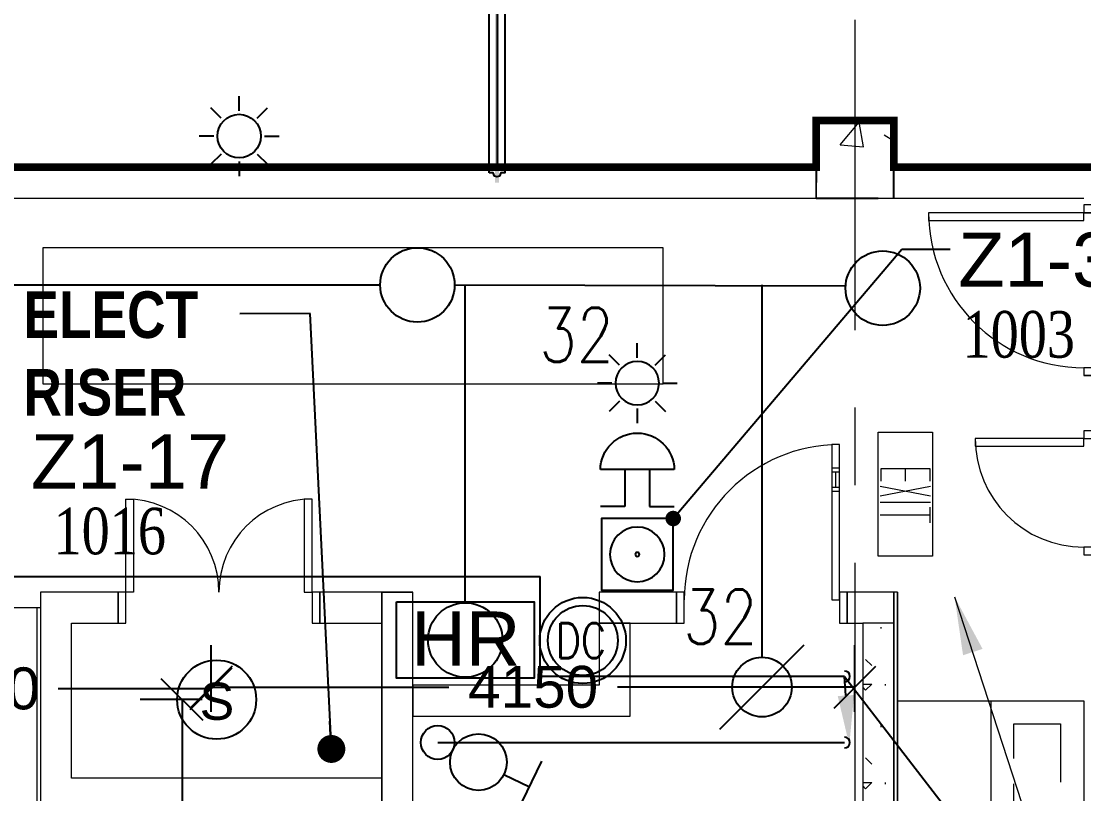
# Model space of a CAD drawing. Header units: millimetres. Extents: x -282761 to 137668, y -273845 to 94451.
# Drawn here: x 8646 to 15496, y -50515 to -45534 of the extents above; entities that cross this region are included whole.
import ezdxf
from ezdxf import colors
from ezdxf.entities.mleader import LeaderData, LeaderLine
from ezdxf.math import Vec2, Vec3

# ---------------------------------------------------------------- set-up
doc = ezdxf.new("R2010")
doc.units = ezdxf.units.MM
doc.linetypes.add('BLK_2 - 1ST__2ND_STOREY_PLAN-archi clean_11 SEPT 2024$0$IDA - Grid Line', pattern=[3500, 2000, -500, 500, -500])
doc.linetypes.add('BLK_2 - 1ST__2ND_STOREY_PLAN-archi clean_11 SEPT 2024$0$IDA - Hidden 065', pattern=[537.5, 375, -162.5])
doc.layers.get('Defpoints').update_dxf_attribs({"color": 8})
for name, color, linetype in [('ADRESS', 42, 'Continuous'), ('ANNOTATION', 7, 'Continuous'), ('BLK_2 - 1ST__2ND_STOREY_PLAN-archi clean_11 SEPT 2024$0$PDF2_Geometry', 8, 'Continuous'), ('BLK_2 - 1ST__2ND_STOREY_PLAN-archi clean_11 SEPT 2024$0$PDF2_Solid Fills', 8, 'Continuous'), ('M-_DRYRISER_E-', 6, 'Continuous'), ('M-_FIRESMOKE_E-', 1, 'Continuous'), ('M-_FIRESPRK_T-', 7, 'Continuous'), ('M-_SPRK-EXP_E-N', 1, 'Continuous'), ('M-_SPRKPIEX_E-', 1, 'Continuous'), ('M-FIRE----_E-', 12, 'Continuous'), ('M-FIRE----_E- @ 1', 12, 'Continuous'), ('M-HOSEREEL_E-', 1, 'Continuous'), ('M_HR PIPE', 3, 'Continuous'), ('ROOMNAME', 7, 'Continuous'), ('SITE DIM', 5, 'Continuous'), ('ZONENAME', 152, 'Continuous')]:
    doc.layers.add(name, color=color, linetype=linetype)
for name, color, linetype, lineweight in [('BLK_2 - 1ST__2ND_STOREY_PLAN-archi clean_11 SEPT 2024$0$0-1', 8, 'Continuous', 5), ('BLK_2 - 1ST__2ND_STOREY_PLAN-archi clean_11 SEPT 2024$0$1599_DB_A_BLK2_HQ_R21- LINKVIEW_BLK2_1ST STOREY Toilet JOH$0$A-_DOOR----_E-1', 8, 'Continuous', 9), ('BLK_2 - 1ST__2ND_STOREY_PLAN-archi clean_11 SEPT 2024$0$1599_DB_A_BLK2_HQ_R21- LINKVIEW_BLK2_1ST STOREY Toilet JOH$0$S-_COLN----_E', 8, 'Continuous', 9), ('BLK_2 - 1ST__2ND_STOREY_PLAN-archi clean_11 SEPT 2024$0$_CATCHMENT_DRAIN', 8, 'Continuous', 0), ('BLK_2 - 1ST__2ND_STOREY_PLAN-archi clean_11 SEPT 2024$0$_CATCHMENT_DRAIN_HD', 8, 'BLK_2 - 1ST__2ND_STOREY_PLAN-archi clean_11 SEPT 2024$0$IDA - Hidden 065', 0), ('BLK_2 - 1ST__2ND_STOREY_PLAN-archi clean_11 SEPT 2024$0$A-_ANOT----_D-1', 8, 'Continuous', 9), ('BLK_2 - 1ST__2ND_STOREY_PLAN-archi clean_11 SEPT 2024$0$A-_ANOTTEXT_T-1', 8, 'Continuous', 9), ('BLK_2 - 1ST__2ND_STOREY_PLAN-archi clean_11 SEPT 2024$0$A-_DETA----_ED-2', 8, 'Continuous', 9), ('BLK_2 - 1ST__2ND_STOREY_PLAN-archi clean_11 SEPT 2024$0$A-_DOOR----_E', 8, 'Continuous', 9), ('BLK_2 - 1ST__2ND_STOREY_PLAN-archi clean_11 SEPT 2024$0$A-_DOOR----_E-1', 8, 'Continuous', 9), ('BLK_2 - 1ST__2ND_STOREY_PLAN-archi clean_11 SEPT 2024$0$A-_FLOR----_E', 8, 'Continuous', 9), ('BLK_2 - 1ST__2ND_STOREY_PLAN-archi clean_11 SEPT 2024$0$A-_FURT----_E-1', 8, 'Continuous', 9), ('BLK_2 - 1ST__2ND_STOREY_PLAN-archi clean_11 SEPT 2024$0$A-_WALL----_E', 8, 'Continuous', 9), ('BLK_2 - 1ST__2ND_STOREY_PLAN-archi clean_11 SEPT 2024$0$A-_WALL----_E-1', 8, 'Continuous', 18), ('BLK_2 - 1ST__2ND_STOREY_PLAN-archi clean_11 SEPT 2024$0$A-_WALL----_H-1', 8, 'Continuous', 9), ('BLK_2 - 1ST__2ND_STOREY_PLAN-archi clean_11 SEPT 2024$0$A-_WALLPRTN_E', 8, 'Continuous', 9), ('BLK_2 - 1ST__2ND_STOREY_PLAN-archi clean_11 SEPT 2024$0$A-_WALLPRTN_E-1', 8, 'Continuous', 18), ('BLK_2 - 1ST__2ND_STOREY_PLAN-archi clean_11 SEPT 2024$0$E-_LIGT----_E', 8, 'Continuous', 9), ('BLK_2 - 1ST__2ND_STOREY_PLAN-archi clean_11 SEPT 2024$0$FURNITURE', 8, 'Continuous', 9), ('BLK_2 - 1ST__2ND_STOREY_PLAN-archi clean_11 SEPT 2024$0$S-_ANOTGRID_E-1', 8, 'BLK_2 - 1ST__2ND_STOREY_PLAN-archi clean_11 SEPT 2024$0$IDA - Grid Line', 9), ('BLK_2 - 1ST__2ND_STOREY_PLAN-archi clean_11 SEPT 2024$0$S-_COLN----_E-1', 8, 'Continuous', 25), ('BLK_2 - 1ST__2ND_STOREY_PLAN-archi clean_11 SEPT 2024$0$S-_COLN----_E-2', 8, 'Continuous', 9)]:
    doc.layers.add(name, color=color, linetype=linetype, lineweight=lineweight)
doc.styles.add('BLK_2 - 1ST__2ND_STOREY_PLAN_12  JUNE 2024$0$Arial Narrow_B_3', font='ARIALNB.TTF', dxfattribs={"height": 300})
doc.styles.add('Simplex', font='SIMPLEX.shx', dxfattribs={"width": 0.8, "height": 2.5})
doc.styles.get("Standard").update_dxf_attribs({"font": 'arial.ttf'})
doc.styles.add('TIME', font='times.ttf', dxfattribs={"width": 0.8})
doc.styles.add('TW_Romans', font='romans.shx', dxfattribs={"width": 0.8})
doc.dimstyles.new('DIM 150', dxfattribs={"dimscale": 1500, "dimtxt": 0.18, "dimasz": 0.18, "dimexe": 0.18, "dimexo": 0.0625, "dimgap": 0.09, "dimtad": 0, "dimtih": 1, "dimtoh": 1, "dimdec": 0, "dimzin": 0, "dimdsep": 46, "dimtxsty": 'Standard', "dimblk": 'OBLIQUE', "dimcen": 0.09, "dimadec": 0, "dimazin": 0, "dimtfac": 1, "dimtdec": 0, "dimtofl": 0, "dimtmove": 0, "dimatfit": 3, "dimfxl": 1, "dimtolj": 1, "dimtzin": 0, "dimarcsym": 0})
doc.dimstyles.new('ROOM', dxfattribs={"dimscale": 1000, "dimtxt": 0.18, "dimasz": 0.18, "dimexe": 0.18, "dimexo": 0.0625, "dimgap": 0.09, "dimtad": 0, "dimtih": 1, "dimtoh": 1, "dimdec": 0, "dimzin": 0, "dimdsep": 46, "dimtxsty": 'Standard', "dimblk": 'OBLIQUE', "dimcen": 0.09, "dimadec": 0, "dimazin": 0, "dimtfac": 1, "dimtdec": 0, "dimtofl": 0, "dimtmove": 0, "dimatfit": 3, "dimldrblk": 'DOT', "dimfxl": 1, "dimtolj": 1, "dimtzin": 0, "dimarcsym": 0})

# ---------------------------------------------------------------- blocks, each defined once
blk = doc.blocks.new('_Oblique')
at = {"color": 0, "linetype": 'ByBlock', "lineweight": -2}
blk.add_line((-0.5, -0.5), (0.5, 0.5), dxfattribs=at)
blk = doc.blocks.new('*D46')
at = {"layer": 'Defpoints', "color": 0, "transparency": 16777216}
for p in [(9683.4, -49908), (9905.8, -49908), (9784.5, -53624.7)]:
    blk.add_point(p, dxfattribs=at)
at = {"layer": 'SITE DIM', "color": 0, "lineweight": -2, "transparency": 16777216}
for p, q in [((9812.1, -49908), (9413.4, -49908)), ((9683.4, -49908), (9683.4, -51493.4)), ((9683.4, -53624.7), (9683.4, -52039.3)), ((9690.8, -53624.7), (9413.4, -53624.7))]:
    blk.add_line(p, q, dxfattribs=at)
at = {"layer": 'SITE DIM', "color": 0, "lineweight": -2, "transparency": 16777216, "xscale": 270, "yscale": 270, "zscale": 270}
for p, rotation in [((9683.4, -49908), 90), ((9683.4, -53624.7), 270)]:
    blk.add_blockref('_Oblique', p, dxfattribs=dict(at, rotation=rotation))
at = {"layer": 'SITE DIM', "color": 0, "transparency": 16777216, "insert": (9683.4, -51766.3), "char_height": 270, "attachment_point": 5}
blk.add_mtext('\\A1;3717', dxfattribs=at)
blk = doc.blocks.new('*D47')
at = {"layer": 'Defpoints', "color": 0, "transparency": 16777216}
for p in [(6820.7, -49837.2), (6820.7, -50081.2), (9871.1, -50081.2)]:
    blk.add_point(p, dxfattribs=at)
at = {"layer": 'SITE DIM', "color": 0, "lineweight": -2, "transparency": 16777216}
for p, q in [((6820.7, -49987.4), (6820.7, -49567.2)), ((9871.1, -49987.4), (9871.1, -49567.2)), ((6820.7, -49837.2), (7808.3, -49837.2)), ((9871.1, -49837.2), (8883.5, -49837.2))]:
    blk.add_line(p, q, dxfattribs=at)
at = {"layer": 'SITE DIM', "color": 0, "lineweight": -2, "transparency": 16777216, "xscale": 270, "yscale": 270, "zscale": 270, "rotation": 180}
blk.add_blockref('_Oblique', (6820.7, -49837.2), dxfattribs=at)
at = {"layer": 'SITE DIM', "color": 0, "lineweight": -2, "transparency": 16777216, "xscale": 270, "yscale": 270, "zscale": 270}
blk.add_blockref('_Oblique', (9871.1, -49837.2), dxfattribs=at)
at = {"layer": 'SITE DIM', "color": 0, "transparency": 16777216, "insert": (8345.9, -49837.2), "char_height": 270, "attachment_point": 5}
blk.add_mtext('\\A1;3050', dxfattribs=at)
blk = doc.blocks.new('*D48')
at = {"layer": 'Defpoints', "color": 0, "transparency": 16777216}
for p in [(14020.7, -49826.9), (9871.1, -50081.2), (14020.7, -50081.2)]:
    blk.add_point(p, dxfattribs=at)
at = {"layer": 'SITE DIM', "color": 0, "lineweight": -2, "transparency": 16777216}
for p, q in [((9871.1, -49987.4), (9871.1, -49556.9)), ((14020.7, -49987.4), (14020.7, -49556.9)), ((9871.1, -49826.9), (11402.8, -49826.9)), ((14020.7, -49826.9), (12489, -49826.9))]:
    blk.add_line(p, q, dxfattribs=at)
at = {"layer": 'SITE DIM', "color": 0, "lineweight": -2, "transparency": 16777216, "xscale": 270, "yscale": 270, "zscale": 270, "rotation": 180}
blk.add_blockref('_Oblique', (9871.1, -49826.9), dxfattribs=at)
at = {"layer": 'SITE DIM', "color": 0, "lineweight": -2, "transparency": 16777216, "xscale": 270, "yscale": 270, "zscale": 270}
blk.add_blockref('_Oblique', (14020.7, -49826.9), dxfattribs=at)
at = {"layer": 'SITE DIM', "color": 0, "transparency": 16777216, "insert": (11945.9, -49826.9), "char_height": 270, "attachment_point": 5}
blk.add_mtext('\\A1;4150', dxfattribs=at)
blk = doc.blocks.new('fire0101')
at = {"color": 0, "linetype": 'Continuous'}
blk.add_circle((0, 0), 100, dxfattribs=at)
blk = doc.blocks.new('FIRE0107')
at = {"layer": 'M-_SPRK-EXP_E-N'}
blk.add_line((-212.1, -212.1), (212.1, 212.1), dxfattribs=at)
blk.add_circle((0, 0), 150, dxfattribs=at)
blk = doc.blocks.new('*U15')
at = {"layer": 'M-FIRE----_E-'}
blk.add_line((-33.1, -33.1), (33.1, 33.1), dxfattribs=at)
blk = doc.blocks.new('*U14')
at = {"layer": 'M-FIRE----_E-', "color": 0, "linetype": 'ByBlock', "lineweight": -2, "transparency": 16777216}
for p, rotation in [((31604, 13668.6), 45), ((31455.1, 13606.9), 90), ((31393.4, 13458), 135), ((31814.6, 13458), 315.0000000000001), ((31455.1, 13309.1), 180), ((31604, 13247.4), 225.0000000000001), ((31752.9, 13309.1), 270)]:
    blk.add_blockref('*U15', p, dxfattribs=dict(at, rotation=rotation))
blk.add_blockref('*U15', (31752.9, 13606.9), dxfattribs=at)
blk = doc.blocks.new('Strobe Light')
at = {"layer": 'M-FIRE----_E-'}
blk.add_circle((0, 0), 140.4, dxfattribs=at)
blk.add_blockref('*U14', (-31604, -13458), dxfattribs=at)
blk = doc.blocks.new('Call Point')
at = {"layer": 'M-FIRE----_E-'}
blk.add_lwpolyline([(-231.3, 462.7), (231.3, 462.7), (231.3, 0), (-231.3, 0)], close=True, dxfattribs=at)
for radius in [176.3, 13.1]:
    blk.add_circle((0, 231.3), radius, dxfattribs=at)
blk = doc.blocks.new('Alarm Bell')
at = {"layer": 'M-FIRE----_E-'}
for p, q in [((-238.2, 0), (238.2, 0)), ((79.4, 0), (79.4, -238.2)), ((-79.4, 0), (-79.4, -238.2)), ((-79.4, -238.2), (-238.2, -238.2)), ((79.4, -238.2), (238.2, -238.2))]:
    blk.add_line(p, q, dxfattribs=at)
blk.add_arc((0, -2.9), 238.2, 0.69701, 179.30299, dxfattribs=at)
blk = doc.blocks.new('_Dot')
at = {"color": 0, "linetype": 'ByBlock', "lineweight": -2}
blk.add_line((-0.5, 0), (-1, 0), dxfattribs=at)
at = {"color": 0, "linetype": 'ByBlock', "const_width": 0.5}
blk.add_lwpolyline([(-0.25, 0, 1), (0.25, 0, 1)], format="xyb", close=True, dxfattribs=at)
blk = doc.blocks.new('SMOKE')
at = {"layer": 'M-_FIRESMOKE_E-'}
blk.add_circle((0, 0), 254.7, dxfattribs=at)
blk.add_text('S', height=240, dxfattribs=at).set_placement((-110, -130))
blk = doc.blocks.new('Extinguisher')
at = {"layer": 'M-FIRE----_E-'}
for radius in [185.1, 150.3]:
    blk.add_circle((0, 0), radius, dxfattribs=at)
at = {"color": 7, "style": 'TW_Romans', "width": 0.8}
blk.add_text('DC', height=150, dxfattribs=at).set_placement((-116.1, -75.7))
blk = doc.blocks.new('DR')
at = {"layer": 'M-_DRYRISER_E-'}
for p, q in [((0, -591.9), (0, -820.1)), ((-228.1, -820.1), (228.1, -820.1))]:
    blk.add_line(p, q, dxfattribs=at)
for centre, radius in [((0, 0), 136.1), ((0, -363.8), 228.1)]:
    blk.add_circle(centre, radius, dxfattribs=at)
blk = doc.blocks.new('HR')
at = {"layer": 'M-HOSEREEL_E-'}
blk.add_lwpolyline([(-443.4, 492.4), (443.4, 492.4), (443.4, 0), (-443.4, 0)], close=True, dxfattribs=at)
blk.add_text('HR', height=350, dxfattribs=at).set_placement((-350, 80))
blk = doc.blocks.new('BLK_2 - 1ST__2ND_STOREY_PLAN-archi clean_11 SEPT 2024$0$IDA - F - Single - Swing - VP - 1100L X 2200H - B2-FTD01 - 1HR-3251154-BLK 2 1ST STOREY PLAN')
at = {"layer": 'BLK_2 - 1ST__2ND_STOREY_PLAN-archi clean_11 SEPT 2024$0$A-_DOOR----_E-1'}
for p, q in [((500, 1050.8), (450, 1050.8)), ((450, 1050.8), (450, 50.8)), ((500, 50.8), (500, 1050.8)), ((450, 900.8), (500, 900.8)), ((450, 875.8), (500, 875.8)), ((475, 875.8), (475, 775.8)), ((450, 775.8), (500, 775.8)), ((450, 750.8), (500, 750.8)), ((-500, 100), (-550, 100)), ((-550, 100), (-550, -100)), ((-500, -100), (-500, 100)), ((550, 100), (500, 100)), ((500, 100), (500, -100)), ((550, -100), (550, 100)), ((450, 50.8), (500, 50.8)), ((-550, -100), (-500, -100)), ((500, -100), (550, -100))]:
    blk.add_line(p, q, dxfattribs=at)
blk.add_arc((500, 50.8), 1000, 90, 180, dxfattribs=at)
blk = doc.blocks.new('BLK_2 - 1ST__2ND_STOREY_PLAN-archi clean_11 SEPT 2024$0$IDA - F - Double - Swing - 1300L X 2130H - B2-FTD04 - 2HR-3245310-BLK 2 1ST STOREY PLAN')
at = {"layer": 'BLK_2 - 1ST__2ND_STOREY_PLAN-archi clean_11 SEPT 2024$0$A-_DOOR----_E-1'}
for p, q in [((-600, 700), (-550, 700)), ((-600, 100), (-600, 700)), ((-550, 700), (-550, 100)), ((600, 700), (550, 700)), ((550, 700), (550, 100)), ((600, 100), (600, 700)), ((-600, 100), (-650, 100)), ((-650, 100), (-650, -100)), ((-550, 100), (-600, 100)), ((-600, -100), (-600, 100)), ((550, 100), (600, 100)), ((650, 100), (600, 100)), ((600, 100), (600, -100)), ((650, -100), (650, 100)), ((-650, -100), (-600, -100)), ((600, -100), (650, -100))]:
    blk.add_line(p, q, dxfattribs=at)
for centre, start, end in [((-600, 100), 360, 90), ((600, 100), 90, 180)]:
    blk.add_arc(centre, 600, start, end, dxfattribs=at)
blk = doc.blocks.new('BLK_2 - 1ST__2ND_STOREY_PLAN-archi clean_11 SEPT 2024$0$IDA - F - Single - Swing - 800L X 2130H - B2-FTD03 - 2HR-3808739-BLK 2 1ST STOREY PLAN')
at = {"layer": 'BLK_2 - 1ST__2ND_STOREY_PLAN-archi clean_11 SEPT 2024$0$A-_DOOR----_E-1'}
for p, q in [((350, 800), (300, 800)), ((300, 800), (300, 100)), ((350, 100), (350, 800)), ((-350, 100), (-400, 100)), ((-400, 100), (-400, -100)), ((-350, -100), (-350, 100)), ((300, 100), (350, 100)), ((400, 100), (350, 100)), ((350, 100), (350, -100)), ((400, -100), (400, 100)), ((-400, -100), (-350, -100)), ((350, -100), (400, -100))]:
    blk.add_line(p, q, dxfattribs=at)
blk.add_arc((350, 100), 700, 90, 180, dxfattribs=at)
blk = doc.blocks.new('BLK_2 - 1ST__2ND_STOREY_PLAN-archi clean_11 SEPT 2024$0$IDA - Exit Sign - IDA - Exit Sign - One Side-3918079-BLK 2 1ST STOREY PLAN')
at = {"layer": 'BLK_2 - 1ST__2ND_STOREY_PLAN-archi clean_11 SEPT 2024$0$A-_DETA----_ED-2'}
for p, q in [((-363.9, -15.1), (-363.9, -332.5)), ((-283.9, -15.1), (-363.9, -15.1)), ((-248.9, -12.8), (-186, -337.8)), ((-186, -12.8), (-248.9, -337.8)), ((-144.9, -12.8), (-144.9, -337.8)), ((-14.9, -15.3), (-114.9, -15.3)), ((-64.9, -15.3), (-64.9, -337.8)), ((-283.9, -175), (-363.9, -175)), ((-363.9, -332.5), (-283.9, -332.5))]:
    blk.add_line(p, q, dxfattribs=at)
at = {"layer": 'BLK_2 - 1ST__2ND_STOREY_PLAN-archi clean_11 SEPT 2024$0$E-_LIGT----_E'}
for p, q in [((-600, -350), (-600, 0)), ((-600, 0), (200, 0)), ((200, 0), (200, -350)), ((200, -350), (-600, -350))]:
    blk.add_line(p, q, dxfattribs=at)
blk = doc.blocks.new('BLK_2 - 1ST__2ND_STOREY_PLAN-archi clean_11 SEPT 2024$0$1599_DB_A_BLK2_HQ_R21_rvt-1-BLK 2 1ST STOREY PLAN')
at = {"layer": 'BLK_2 - 1ST__2ND_STOREY_PLAN-archi clean_11 SEPT 2024$0$A-_WALL----_H-1'}
h = blk.add_hatch(dxfattribs=at)
h.set_pattern_fill('FP_4', color=256, style=0, pattern_type=2)
h.set_pattern_definition([(0, (0, 0), (635, 635), [79.375, -555.625]), (90, (0, 0), (-635, 635), [79.375, -555.625]), (135, (79.38, 0), (-635.0003, 0), [112.253, -785.772]), (0, (79.4, 357.2), (635, 635), [79.375, -555.625]), (45, (119.06, 317.5), (0, 635.0003), [56.127, -841.899]), (135, (119.06, 317.5), (-635.0003, 0), [56.127, -841.899]), (0, (317.5, 515.94), (635, 635), [112.253, -522.747]), (45, (317.5, 515.94), (0, 635.0003), [79.375, -818.651]), (135, (429.75, 515.94), (-635.0003, 0), [79.375, -818.651]), (90, (436.56, 158.75), (-635, 635), [79.375, -555.625]), (45, (436.56, 158.75), (0, 635.0003), [56.127, -841.899]), (135, (476.25, 198.44), (-635.0003, 0), [56.127, -841.899]), (0, (79.4, 158.75), (635, 635), [39.687, -531.812]), (0, (555.6, 317.5), (635, 635), [39.687, -531.812]), (90, (357.2, 396.9), (-635, 635), [39.687, -531.812]), (135, (436.56, 39.7), (-635.0003, 0), [56.127, -841.899]), (135, (158.75, 476.25), (-635.0003, 0), [56.127, -841.899]), (45, (297.66, 208.36), (0, 635.0003), [56.127, -841.899]), (90, (218.3, 79.4), (-635, 635), [9.922, -625.078]), (90, (248.05, 347.27), (-635, 635), [9.922, -625.078]), (90, (545.7, 456.4), (-635, 635), [9.922, -625.078]), (90, (555.6, 119.06), (-635, 635), [9.922, -625.078])])
h.paths.add_polyline_path([(-117236.4, -99227.4), (-117036.4, -99227.4), (-117036.4, -92142.4), (-117236.4, -92142.4), (-117236.4, -98125.6)])
at = {"layer": 'BLK_2 - 1ST__2ND_STOREY_PLAN-archi clean_11 SEPT 2024$0$S-_COLN----_E-2'}
h = blk.add_hatch(dxfattribs=at)
h.set_pattern_fill('FP_2', color=256, style=0, pattern_type=2)
h.set_pattern_definition([(50, (0, 0), (1821.84, -159.39), [190.5, -2095.5]), (355, (0, 0), (-352.428, 1910.567), [152.4, -1676.4]), (100.451, (151.8, -13.3), (1469.426, 1751.166), [161.9, -1780.9]), (46.184, (0, 508), (2710.79, -420.428), [285.75, -3143.25]), (96.636, (226, 473), (2374.026, 2474.276), [242.85, -2671.35]), (351.184, (0, 508), (2374.05, 2474.25), [228.6, -2514.6]), (21, (254, 381), (1516.144, -1022.652), [190.5, -2095.5]), (326, (254, 381), (618.02, 1841.88), [152.4, -1676.4]), (71.451, (380.3, 295.8), (2134.171, 819.212), [161.9, -1780.9]), (37.5, (0, 0), (30.886, 845.5504), [83.82, -1572.26, 83.82, -1617.98, -1682.75]), (37.5, (0, 0), (30.886, 845.5504), [-3357.88, 83.82, -1598.93]), (7.5, (0, 0), (668.1966, 1001.806), [83.82, -886.46, 83.82, -1534.16, -641.35]), (7.5, (0, 0), (668.1966, 1001.806), [-2588.26, 83.82, -557.53]), (327.5, (-566.4, 0), (1355.9093, -57.2896), [83.82, -551.18, 83.82, -1897.38, -2628.9]), (327.5, (-566.4, 0), (1355.9093, -57.2896), [-2616.2, 83.82, -2545.08]), (317.5, (-820.4, 0), (1481.293, 254.266), [83.82, -741.68, 83.82, -1231.9, -1866.9]), (317.5, (-820.4, 0), (1481.293, 254.266), [-2141.22, 83.82, -1783.08])])
h.paths.add_polyline_path([(-117036.4, -89402.4), (-117036.4, -88902.4), (-117536.4, -88902.4), (-117536.4, -89402.4), (-117136.4, -89402.4)])
at = {"layer": 'BLK_2 - 1ST__2ND_STOREY_PLAN-archi clean_11 SEPT 2024$0$A-_FLOR----_E'}
for p, q in [((-120336.4, -93342.4), (-120336.4, -91942.4)), ((-120336.4, -91942.4), (-120136.9, -91942.4)), ((-120136.4, -91942.4), (-120336.4, -91942.4)), ((-120336.4, -91942.4), (-120336.4, -92142.4)), ((-117036.4, -91942.4), (-117386.4, -91942.4)), ((-117036.4, -92142.4), (-117036.4, -91942.4)), ((-117011.4, -91942.4), (-117011.4, -99627.4)), ((-120336.4, -92142.4), (-120336.4, -99627.4)), ((-117036.4, -99627.4), (-117036.4, -92142.4))]:
    blk.add_line(p, q, dxfattribs=at)
at = {"layer": 'BLK_2 - 1ST__2ND_STOREY_PLAN-archi clean_11 SEPT 2024$0$A-_WALL----_E'}
for p, q in [((-117036.4, -91942.4), (-117036.4, -92142.4)), ((-117036.4, -92142.4), (-117236.4, -92142.4)), ((-117036.4, -92142.4), (-117036.4, -99627.4))]:
    blk.add_line(p, q, dxfattribs=at)
at = {"layer": 'BLK_2 - 1ST__2ND_STOREY_PLAN-archi clean_11 SEPT 2024$0$A-_WALL----_E-1'}
for p, q in [((-117236.4, -92142.4), (-117236.4, -99427.4)), ((-117011.4, -99652.4), (-117011.4, -92142.4))]:
    blk.add_line(p, q, dxfattribs=at)
at = {"layer": 'BLK_2 - 1ST__2ND_STOREY_PLAN-archi clean_11 SEPT 2024$0$A-_WALLPRTN_E'}
for p, q in [((-118436.4, -92142.4), (-118436.4, -91942.4)), ((-117336.4, -91942.4), (-117336.4, -92142.4))]:
    blk.add_line(p, q, dxfattribs=at)
at = {"layer": 'BLK_2 - 1ST__2ND_STOREY_PLAN-archi clean_11 SEPT 2024$0$A-_WALLPRTN_E-1'}
for p, q in [((-120336.4, -91942.4), (-120736.4, -91942.4)), ((-120736.4, -91942.4), (-120736.4, -92142.4)), ((-120136.4, -91942.4), (-120336.4, -91942.4)), ((-120136.4, -92142.4), (-120136.4, -91942.4)), ((-118436.4, -91942.4), (-118936.4, -91942.4)), ((-118936.4, -91942.4), (-118936.4, -92142.4)), ((-118436.4, -92142.4), (-118436.4, -91942.4)), ((-117036.4, -91942.4), (-117336.4, -91942.4)), ((-117336.4, -91942.4), (-117336.4, -92142.4)), ((-117011.4, -91942.4), (-117036.4, -91942.4)), ((-117011.4, -92142.4), (-117011.4, -91942.4)), ((-120736.4, -92142.4), (-120336.4, -92142.4)), ((-120336.4, -92142.4), (-120336.4, -93142.4)), ((-120136.4, -99427.4), (-120136.4, -92142.4)), ((-118936.4, -92142.4), (-118436.4, -92142.4)), ((-118936.4, -92142.4), (-118936.4, -92542.4)), ((-118736.4, -92142.4), (-118936.4, -92142.4)), ((-118736.4, -92742.4), (-118736.4, -92142.4)), ((-117336.4, -92142.4), (-117236.4, -92142.4)), ((-118936.4, -92542.4), (-120136.4, -92542.4)), ((-120136.4, -92542.4), (-120136.4, -92742.4)), ((-120136.4, -92742.4), (-118936.4, -92742.4)), ((-118936.4, -92742.4), (-118736.4, -92742.4))]:
    blk.add_line(p, q, dxfattribs=at)
at = {"layer": 'BLK_2 - 1ST__2ND_STOREY_PLAN-archi clean_11 SEPT 2024$0$S-_COLN----_E-1'}
for p, q in [((-117036.4, -88902.4), (-117536.4, -88902.4)), ((-117536.4, -88902.4), (-117536.4, -89302.4)), ((-117036.4, -89402.4), (-117036.4, -88902.4)), ((-117536.4, -89402.4), (-117136.4, -89402.4))]:
    blk.add_line(p, q, dxfattribs=at)
at = {"layer": 'BLK_2 - 1ST__2ND_STOREY_PLAN-archi clean_11 SEPT 2024$0$A-_DOOR----_E-1', "rotation": 90}
blk.add_blockref('BLK_2 - 1ST__2ND_STOREY_PLAN-archi clean_11 SEPT 2024$0$IDA - F - Single - Swing - 800L X 2130H - B2-FTD03 - 2HR-3808739-BLK 2 1ST STOREY PLAN', (-115711.4, -91302.4), dxfattribs=at)
at = {"layer": 'BLK_2 - 1ST__2ND_STOREY_PLAN-archi clean_11 SEPT 2024$0$A-_DOOR----_E-1'}
for name, p in [('BLK_2 - 1ST__2ND_STOREY_PLAN-archi clean_11 SEPT 2024$0$IDA - F - Single - Swing - VP - 1100L X 2200H - B2-FTD01 - 1HR-3251154-BLK 2 1ST STOREY PLAN', (-117886.4, -92042.4)), ('BLK_2 - 1ST__2ND_STOREY_PLAN-archi clean_11 SEPT 2024$0$IDA - F - Double - Swing - 1300L X 2130H - B2-FTD04 - 2HR-3245310-BLK 2 1ST STOREY PLAN', (-121386.4, -92042.4))]:
    blk.add_blockref(name, p, dxfattribs=at)
at = {"layer": 'BLK_2 - 1ST__2ND_STOREY_PLAN-archi clean_11 SEPT 2024$0$A-_FURT----_E-1', "rotation": 270}
blk.add_blockref('BLK_2 - 1ST__2ND_STOREY_PLAN-archi clean_11 SEPT 2024$0$IDA - Exit Sign - IDA - Exit Sign - One Side-3918079-BLK 2 1ST STOREY PLAN', (-116786.4, -91510.6), dxfattribs=at)
blk = doc.blocks.new('BLK_2 - 1ST__2ND_STOREY_PLAN-archi clean_11 SEPT 2024$0$A$C07972a9e')
at = {"ltscale": 0.5, "const_width": 50}
blk.add_lwpolyline([(28850, 35600), (28850, 29350), (28250, 29350), (28250, 28550), (28850, 28550), (28850, 27350), (23275, 27350), (23275, 28750), (21850, 28750), (21850, 29050), (21350, 29050), (21350, 28750), (14650, 28750), (14650, 29350), (13850, 29350), (13850, 28750), (5175, 28750), (5175, 50450)], dxfattribs=at)
blk = doc.blocks.new('BLK_2 - 1ST__2ND_STOREY_PLAN-archi clean_11 SEPT 2024$0$JOH operable wall')
at = {"layer": 'BLK_2 - 1ST__2ND_STOREY_PLAN-archi clean_11 SEPT 2024$0$PDF2_Solid Fills'}
blk.add_hatch(color=256, dxfattribs=at).paths.add_polyline_path([(-119581.4, -80163.2), (-119606.8, -80163.2), (-119606.8, -89303), (-119581.4, -89303)])
at = {"layer": 'BLK_2 - 1ST__2ND_STOREY_PLAN-archi clean_11 SEPT 2024$0$PDF2_Geometry'}
blk.add_lwpolyline([(-119644.9, -89239.5), (-119644.9, -80243.6), (-119644.9, -80163.2), (-119543.3, -80163.2), (-119543.3, -80243.6), (-119543.3, -89239.5), (-119568.7, -89239.5), (-119577.2, -89260.6), (-119594.1, -89264.9), (-119611.1, -89260.6), (-119619.5, -89239.5)], close=True, dxfattribs=at)
blk = doc.blocks.new('BLK_2 - 1ST__2ND_STOREY_PLAN-archi clean_11 SEPT 2024$0$Spot Elevations - 16L x 3_5H - FFL - Magentar-4680237-BLK 2 1ST STOREY PLAN')
at = {"layer": 'BLK_2 - 1ST__2ND_STOREY_PLAN-archi clean_11 SEPT 2024$0$A-_ANOT----_D-1'}
for p, q in [((16, 3.5), (0, 3.5)), ((0, 3.5), (0, 0)), ((16, 0), (16, 3.5)), ((0, 0), (16, 0))]:
    blk.add_line(p, q, dxfattribs=at)
blk = doc.blocks.new('BLK_2 - 1ST__2ND_STOREY_PLAN-archi clean_11 SEPT 2024$0$1599_DB_A_BLK2_HQ_R21- LINKVIEW_BLK2_1ST STOREY Toilet JOH$0$IDA - F - Single - Swing - 800L X 2130H - B2-FTD03 - 2HR-3808739-LINKVIEW_BLK2_1ST STOREY')
at = {"layer": 'BLK_2 - 1ST__2ND_STOREY_PLAN-archi clean_11 SEPT 2024$0$1599_DB_A_BLK2_HQ_R21- LINKVIEW_BLK2_1ST STOREY Toilet JOH$0$A-_DOOR----_E-1'}
for p, q in [((350, 800), (300, 800)), ((300, 800), (300, 100)), ((350, 100), (350, 800)), ((-350, 100), (-400, 100)), ((-350, -100), (-350, 100)), ((300, 100), (350, 100)), ((400, 100), (350, 100)), ((350, 100), (350, -100)), ((-400, -100), (-350, -100)), ((350, -100), (400, -100))]:
    blk.add_line(p, q, dxfattribs=at)
blk.add_arc((350, 100), 700, 90, 180, dxfattribs=at)
blk = doc.blocks.new('BLK_2 - 1ST__2ND_STOREY_PLAN-archi clean_11 SEPT 2024$0$1599_DB_A_BLK2_HQ_R21- LINKVIEW_BLK2_1ST STOREY Toilet JOH$0$IDA - F - Double - Swing - 1300L X 2130H - B2-FTD04 - 2HR-3245310-LINKVIEW_BLK2_1ST STOREY')
at = {"layer": 'BLK_2 - 1ST__2ND_STOREY_PLAN-archi clean_11 SEPT 2024$0$1599_DB_A_BLK2_HQ_R21- LINKVIEW_BLK2_1ST STOREY Toilet JOH$0$A-_DOOR----_E-1'}
for p, q in [((-600, 700), (-550, 700)), ((-600, 100), (-600, 700)), ((-550, 700), (-550, 100)), ((600, 700), (550, 700)), ((550, 700), (550, 100)), ((600, 100), (600, 700)), ((-600, 100), (-650, 100)), ((-550, 100), (-600, 100)), ((-600, -100), (-600, 100)), ((550, 100), (600, 100)), ((650, 100), (600, 100)), ((600, 100), (600, -100)), ((-650, -100), (-600, -100)), ((600, -100), (650, -100))]:
    blk.add_line(p, q, dxfattribs=at)
for centre, start, end in [((-600, 100), 360, 90), ((600, 100), 90, 180)]:
    blk.add_arc(centre, 600, start, end, dxfattribs=at)
blk = doc.blocks.new('BLK_2 - 1ST__2ND_STOREY_PLAN-archi clean_11 SEPT 2024$0$1599_DB_A_BLK2_HQ_R21- LINKVIEW_BLK2_1ST STOREY Toilet JOH$0$IDA - F - Single - Swing - VP - 1100L X 2200H - B2-FTD01 - 1HR-3251154-LINKVIEW_BLK2_1ST STOREY')
at = {"layer": 'BLK_2 - 1ST__2ND_STOREY_PLAN-archi clean_11 SEPT 2024$0$1599_DB_A_BLK2_HQ_R21- LINKVIEW_BLK2_1ST STOREY Toilet JOH$0$A-_DOOR----_E-1'}
for p, q in [((500, 1050.8), (450, 1050.8)), ((450, 1050.8), (450, 50.8)), ((500, 50.8), (500, 1050.8)), ((450, 900.8), (500, 900.8)), ((450, 875.8), (500, 875.8)), ((475, 875.8), (475, 775.8)), ((450, 775.8), (500, 775.8)), ((450, 750.8), (500, 750.8)), ((-500, 100), (-550, 100)), ((-500, -100), (-500, 100)), ((550, 100), (500, 100)), ((450, 50.8), (500, 50.8)), ((500, 50.8), (500, -100)), ((-550, -100), (-500, -100)), ((500, -100), (550, -100))]:
    blk.add_line(p, q, dxfattribs=at)
blk.add_arc((500, 50.8), 1000, 90, 180, dxfattribs=at)
blk = doc.blocks.new('BLK_2 - 1ST__2ND_STOREY_PLAN-archi clean_11 SEPT 2024$0$IDA - F - Single - Swing - 1100L X 2200H - B2-TD01-4055580-BLK 2 -1ST STOREY WALL SETTING OUT')
at = {"layer": 'BLK_2 - 1ST__2ND_STOREY_PLAN-archi clean_11 SEPT 2024$0$A-_DOOR----_E'}
for p, q in [((500, 1100), (450, 1100)), ((450, 1100), (450, 100)), ((500, 100), (500, 1100)), ((-500, 100), (-550, 100)), ((-550, 100), (-550, 100)), ((-550, -100), (-550, 100)), ((-500, 100), (-500, 100)), ((-500, -100), (-500, 100)), ((450, 100), (500, 100)), ((550, 100), (500, 100)), ((500, 100), (500, 100)), ((500, -100), (500, 100)), ((550, 100), (550, 100)), ((550, -100), (550, 100)), ((-550, -100), (-550, -100)), ((-550, -100), (-500, -100)), ((-500, -100), (-500, -100)), ((500, -100), (500, -100)), ((500, -100), (550, -100)), ((550, -100), (550, -100))]:
    blk.add_line(p, q, dxfattribs=at)
blk.add_arc((500, 100), 1000, 90, 180, dxfattribs=at)
at = {"layer": 'BLK_2 - 1ST__2ND_STOREY_PLAN-archi clean_11 SEPT 2024$0$A-_DOOR----_E-1'}
for p, q in [((-500, 100), (-550, 100)), ((-550, 100), (-550, -100)), ((-500, -100), (-500, 100)), ((550, 100), (500, 100)), ((500, 100), (500, -100)), ((550, -100), (550, 100)), ((-550, -100), (-500, -100)), ((500, -100), (550, -100))]:
    blk.add_line(p, q, dxfattribs=at)
blk = doc.blocks.new('BLK_2 - 1ST__2ND_STOREY_PLAN-archi clean_11 SEPT 2024')
at = {"layer": 'BLK_2 - 1ST__2ND_STOREY_PLAN-archi clean_11 SEPT 2024$0$1599_DB_A_BLK2_HQ_R21- LINKVIEW_BLK2_1ST STOREY Toilet JOH$0$S-_COLN----_E'}
h = blk.add_hatch(dxfattribs=at)
h.set_pattern_fill('FP_1', color=256, style=0, pattern_type=2)
h.set_pattern_definition([(50, (-131307.1, -42727.7), (1821.84, -159.39), [190.5, -2095.5]), (355, (-131307, -42727.7), (-352.43, 1910.57), [152.4, -1676.4]), (100.451, (-131155.3, -42741), (1469.426, 1751.166), [161.9, -1780.9]), (46.184, (-131307, -42219.7), (2710.79, -420.43), [285.75, -3143.25]), (96.636, (-131081.2, -42254.7), (2374.03, 2474.28), [242.85, -2671.35]), (351.184, (-131307, -42219.7), (2374.05, 2474.25), [228.6, -2514.6]), (21, (-131053.1, -42346.7), (1516.143, -1022.65), [190.5, -2095.5]), (326, (-131053, -42346.7), (618.02, 1841.88), [152.4, -1676.4]), (71.451, (-130926.7, -42432), (2134.17, 819.21), [161.9, -1780.9]), (37.5, (-131307.1, -42727.7), (30.886, 845.55), [83.82, -1572.26, 83.82, -1617.98, -1682.75]), (37.5, (-131307.1, -42727.7), (30.886, 845.55), [-3357.88, 83.82, -1598.93]), (7.5, (-131307.1, -42727.7), (668.197, 1001.806), [83.82, -886.46, 83.82, -1534.16, -641.35]), (7.5, (-131307.1, -42727.7), (668.197, 1001.806), [-2588.26, 83.82, -557.53]), (327.5, (-131873.5, -42727.7), (1355.909, -57.29), [83.82, -551.18, 83.82, -1897.38, -2628.9]), (327.5, (-131873.5, -42727.7), (1355.909, -57.29), [-2616.2, 83.82, -2545.08]), (317.5, (-132127.5, -42727.7), (1481.293, 254.266), [83.82, -741.68, 83.82, -1231.9, -1866.9]), (317.5, (-132127.5, -42727.7), (1481.293, 254.266), [-2141.22, 83.82, -1783.08])])
h.paths.add_polyline_path([(-117036.4, -89402.4), (-117036.4, -88902.4), (-117536.4, -88902.4), (-117536.4, -89402.4), (-117136.4, -89402.4)], flags=0)
at = {"layer": 'BLK_2 - 1ST__2ND_STOREY_PLAN-archi clean_11 SEPT 2024$0$A-_ANOTTEXT_T-1'}
blk.add_hatch(color=256, dxfattribs=at).paths.add_polyline_path([(-116644.1, -91972.8), (-116589.5, -92349.6), (-116463.9, -92308.2)])
at = {"layer": 'BLK_2 - 1ST__2ND_STOREY_PLAN-archi clean_11 SEPT 2024$0$1599_DB_A_BLK2_HQ_R21- LINKVIEW_BLK2_1ST STOREY Toilet JOH$0$S-_COLN----_E'}
for p, q in [((-117536.4, -88902.4), (-117536.4, -89302.4)), ((-117036.4, -88902.4), (-117536.4, -88902.4)), ((-117036.4, -89402.4), (-117036.4, -88902.4)), ((-117536.4, -89402.4), (-117536.4, -89302.4)), ((-117536.4, -89302.4), (-117536.4, -89402.4)), ((-122536.4, -91942.4), (-122536.4, -93342.4)), ((-122036.4, -91942.4), (-122536.4, -91942.4)), ((-122036.4, -92142.4), (-122036.4, -91942.4)), ((-120736.4, -91942.4), (-120736.4, -92142.4)), ((-120136.4, -91942.4), (-120736.4, -91942.4)), ((-120136.4, -99227.4), (-120136.4, -91942.4)), ((-118936.4, -91942.4), (-118936.4, -92142.4)), ((-118436.4, -91942.4), (-118936.4, -91942.4)), ((-118436.4, -92142.4), (-118436.4, -91942.4)), ((-123761.4, -92042.4), (-122536.4, -92042.4)), ((-122561.4, -92042.4), (-122561.4, -93367.4)), ((-122336.4, -93142.4), (-122336.4, -92142.4)), ((-122336.4, -92142.4), (-122036.4, -92142.4)), ((-120736.4, -92142.4), (-120336.4, -92142.4)), ((-120336.4, -92142.4), (-120336.4, -93142.4)), ((-118736.4, -92142.4), (-118936.4, -92142.4)), ((-118936.4, -92142.4), (-118936.4, -92542.4)), ((-118936.4, -92142.4), (-118436.4, -92142.4)), ((-118736.4, -92742.4), (-118736.4, -92142.4)), ((-118936.4, -92542.4), (-120136.4, -92542.4)), ((-117011.4, -92642.4), (-115811.4, -92642.4)), ((-120136.4, -92742.4), (-118736.4, -92742.4)), ((-120336.4, -93142.4), (-122336.4, -93142.4))]:
    blk.add_line(p, q, dxfattribs=at)
blk.add_lwpolyline([(-117536.4, -89402.4), (-117036.4, -89402.4), (-117036.4, -88902.4), (-117536.4, -88902.4)], close=True, dxfattribs=at)
at = {"layer": 'BLK_2 - 1ST__2ND_STOREY_PLAN-archi clean_11 SEPT 2024$0$_CATCHMENT_DRAIN'}
for p, q in [((-116411.4, -92642.4), (-116411.4, -100927.4)), ((-115811.4, -92642.4), (-115811.4, -101527.4))]:
    blk.add_line(p, q, dxfattribs=at)
blk.add_lwpolyline([(-116411.4, -92642.4), (-115811.4, -92642.4)], dxfattribs=at)
at = {"layer": 'BLK_2 - 1ST__2ND_STOREY_PLAN-archi clean_11 SEPT 2024$0$_CATCHMENT_DRAIN_HD'}
blk.add_lwpolyline([(-116261.4, -101077.4), (-116261.4, -92792.4), (-115961.4, -92792.4), (-115961.4, -101377.4)], dxfattribs=at)
at = {"layer": 'BLK_2 - 1ST__2ND_STOREY_PLAN-archi clean_11 SEPT 2024$0$A-_ANOTTEXT_T-1'}
blk.add_line((-116644.1, -91972.8), (-115534, -95384.4), dxfattribs=at)
at = {"layer": 'BLK_2 - 1ST__2ND_STOREY_PLAN-archi clean_11 SEPT 2024$0$A-_WALLPRTN_E'}
for p, q in [((-117536.4, -89202.4), (-124236.4, -89202.4)), ((-115611.4, -89202.4), (-117036.4, -89202.4)), ((-117036.4, -89202.4), (-117036.4, -89402.4)), ((-124236.4, -89402.4), (-117536.4, -89402.4)), ((-117036.4, -89402.4), (-115811.4, -89402.4))]:
    blk.add_line(p, q, dxfattribs=at)
at = {"layer": 'BLK_2 - 1ST__2ND_STOREY_PLAN-archi clean_11 SEPT 2024$0$S-_ANOTGRID_E-1'}
blk.add_line((-117286.4, -28753), (-117286.4, -124071.4), dxfattribs=at)
at = {"layer": 'Defpoints'}
blk.add_line((-119593.4, -81493.1), (-119593.4, -89202.4), dxfattribs=at)
at = {"layer": 'BLK_2 - 1ST__2ND_STOREY_PLAN-archi clean_11 SEPT 2024$0$0-1'}
for name, p in [('BLK_2 - 1ST__2ND_STOREY_PLAN-archi clean_11 SEPT 2024$0$1599_DB_A_BLK2_HQ_R21_rvt-1-BLK 2 1ST STOREY PLAN', (0, 0)), ('BLK_2 - 1ST__2ND_STOREY_PLAN-archi clean_11 SEPT 2024$0$A$C07972a9e', (-138886.4, -117952.4))]:
    blk.add_blockref(name, p, dxfattribs=at)
at = {"layer": 'BLK_2 - 1ST__2ND_STOREY_PLAN-archi clean_11 SEPT 2024$0$1599_DB_A_BLK2_HQ_R21- LINKVIEW_BLK2_1ST STOREY Toilet JOH$0$S-_COLN----_E', "rotation": 90}
blk.add_blockref('BLK_2 - 1ST__2ND_STOREY_PLAN-archi clean_11 SEPT 2024$0$1599_DB_A_BLK2_HQ_R21- LINKVIEW_BLK2_1ST STOREY Toilet JOH$0$IDA - F - Single - Swing - 800L X 2130H - B2-FTD03 - 2HR-3808739-LINKVIEW_BLK2_1ST STOREY', (-115711.4, -91302.4), dxfattribs=at)
at = {"layer": 'BLK_2 - 1ST__2ND_STOREY_PLAN-archi clean_11 SEPT 2024$0$1599_DB_A_BLK2_HQ_R21- LINKVIEW_BLK2_1ST STOREY Toilet JOH$0$S-_COLN----_E'}
for name, p in [('BLK_2 - 1ST__2ND_STOREY_PLAN-archi clean_11 SEPT 2024$0$1599_DB_A_BLK2_HQ_R21- LINKVIEW_BLK2_1ST STOREY Toilet JOH$0$IDA - F - Single - Swing - VP - 1100L X 2200H - B2-FTD01 - 1HR-3251154-LINKVIEW_BLK2_1ST STOREY', (-117886.4, -92042.4)), ('BLK_2 - 1ST__2ND_STOREY_PLAN-archi clean_11 SEPT 2024$0$1599_DB_A_BLK2_HQ_R21- LINKVIEW_BLK2_1ST STOREY Toilet JOH$0$IDA - F - Double - Swing - 1300L X 2130H - B2-FTD04 - 2HR-3245310-LINKVIEW_BLK2_1ST STOREY', (-121386.4, -92042.4))]:
    blk.add_blockref(name, p, dxfattribs=at)
at = {"layer": 'BLK_2 - 1ST__2ND_STOREY_PLAN-archi clean_11 SEPT 2024$0$A-_ANOT----_D-1', "xscale": 249.9999999999999, "yscale": 249.9999999999999, "zscale": 249.9999999999999}
blk.add_blockref('BLK_2 - 1ST__2ND_STOREY_PLAN-archi clean_11 SEPT 2024$0$Spot Elevations - 16L x 3_5H - FFL - Magentar-4680237-BLK 2 1ST STOREY PLAN', (-122522.4, -90598.8), dxfattribs=at)
at = {"layer": 'BLK_2 - 1ST__2ND_STOREY_PLAN-archi clean_11 SEPT 2024$0$A-_DOOR----_E', "rotation": 90}
blk.add_blockref('BLK_2 - 1ST__2ND_STOREY_PLAN-archi clean_11 SEPT 2024$0$IDA - F - Single - Swing - 1100L X 2200H - B2-TD01-4055580-BLK 2 -1ST STOREY WALL SETTING OUT', (-115711.4, -89996.1), dxfattribs=at)
at = {"layer": 'BLK_2 - 1ST__2ND_STOREY_PLAN-archi clean_11 SEPT 2024$0$FURNITURE'}
blk.add_blockref('BLK_2 - 1ST__2ND_STOREY_PLAN-archi clean_11 SEPT 2024$0$JOH operable wall', (0, 0), dxfattribs=at)

msp = doc.modelspace()

# ---------------------------------------------------------------- linework, layer by layer
at = {"layer": 'M-_DRYRISER_E-'}
msp.add_line((11330.9, -50184.5), (13953.8, -50184.5), dxfattribs=at)
msp.add_arc((13953.8, -50184.5), 34.7, 270, 90, dxfattribs=at)
at = {"layer": 'M-_SPRKPIEX_E-'}
for p, q in [((8560.1, -47233.9), (10960.1, -47233.9)), ((11440.1, -47233.9), (13960.6, -47240.3)), ((11508.4, -49277.2), (11508.4, -47233.9)), ((13421.6, -49634.9), (13421.6, -47233.9))]:
    msp.add_line(p, q, dxfattribs=at)
at = {"layer": 'M_HR PIPE'}
for p, q in [((8025.3, -49115.1), (11991.4, -49115.1)), ((11991.4, -49758.1), (11991.4, -49115.1)), ((13953.8, -49758.1), (11991.4, -49758.1))]:
    msp.add_line(p, q, dxfattribs=at)
msp.add_arc((13953.8, -49758.1), 34.7, 270, 90, dxfattribs=at)

# ---------------------------------------------------------------- block references
at = {"layer": 'BLK_2 - 1ST__2ND_STOREY_PLAN-archi clean_11 SEPT 2024$0$_CATCHMENT_DRAIN'}
msp.add_blockref('BLK_2 - 1ST__2ND_STOREY_PLAN-archi clean_11 SEPT 2024', (131307.1, 42727.7), dxfattribs=at)
at = {"layer": 'M-_DRYRISER_E-', "xscale": 0.8, "yscale": 0.8, "zscale": 0.8, "rotation": 64.27456125190669}
msp.add_blockref('DR', (11330.9, -50184.5), dxfattribs=at)
at = {"layer": 'M-_FIRESMOKE_E-'}
msp.add_blockref('SMOKE', (9905.8, -49908), dxfattribs=at)
at = {"layer": 'M-_SPRKPIEX_E-', "xscale": 2.4, "yscale": 2.4, "zscale": 2.4, "rotation": 258.865011862231}
for p in [(11200.1, -47234.1), (14200.1, -47255.1), (11508.4, -49523.4)]:
    msp.add_blockref('fire0101', p, dxfattribs=at)
at = {"layer": 'M-_SPRKPIEX_E-', "xscale": 1.28, "yscale": 1.28, "zscale": 1.28}
msp.add_blockref('FIRE0107', (13421.6, -49826.9), dxfattribs=at)
at = {"layer": 'M-FIRE----_E-', "rotation": 180}
msp.add_blockref('Strobe Light', (10050.7, -46274.7), dxfattribs=at)
at = {"layer": 'M-FIRE----_E-', "xscale": -1}
msp.add_blockref('Strobe Light', (12617.7, -47867.6), dxfattribs=at)
at = {"layer": 'M-FIRE----_E-', "xscale": 1.5, "yscale": 1.5, "zscale": 1.5}
msp.add_blockref('Extinguisher', (12266.4, -49526.5), dxfattribs=at)
at = {"layer": 'M-FIRE----_E- @ 1', "xscale": -1}
for name, p in [('Alarm Bell', (12617.7, -48425.1)), ('Call Point', (12617.7, -49202.9))]:
    msp.add_blockref(name, p, dxfattribs=at)
at = {"layer": 'M-HOSEREEL_E-'}
msp.add_blockref('HR', (11508.4, -49769.6), dxfattribs=at)

# ---------------------------------------------------------------- texts
at = {"layer": 'ADRESS', "char_height": 300, "width": 1194.075, "attachment_point": 1, "style": 'TIME'}
for s, insert in [('1003', (14714.3, -47403)), ('1016', (8854.3, -48670.9))]:
    msp.add_mtext(s, dxfattribs=dict(at, insert=insert))
at = {"layer": 'M-_FIRESPRK_T-', "style": 'Simplex', "width": 0.8}
for p in [(11986.4, -47730.9), (12912.9, -49548.2)]:
    msp.add_text('32', height=350, dxfattribs=at).set_placement(p)
at = {"layer": 'ROOMNAME', "insert": (8660.1, -47276), "char_height": 300, "width": 1373.701, "attachment_point": 1, "style": 'BLK_2 - 1ST__2ND_STOREY_PLAN_12  JUNE 2024$0$Arial Narrow_B_3'}
msp.add_mtext('ELECT\\PRISER ', dxfattribs=at)
at = {"layer": 'ZONENAME', "char_height": 350, "width": 1018.47, "attachment_point": 1}
for s, insert in [('\\pi22.553;Z1-3', (14664.2, -46896.4)), ('\\pi-113.41;Z1-17', (8822.5, -48196.9))]:
    msp.add_mtext(s, dxfattribs=dict(at, insert=insert))

# ---------------------------------------------------------------- dimensions: what is measured, and where the dimension line sits
at = {"layer": 'SITE DIM'}
for base, p2, picture, middle in [((6820.7, -49837.2), (6820.7, -50081.2), '*D47', (8345.9, -49837.2)), ((14020.7, -49826.9), (14020.7, -50081.2), '*D48', (11945.9, -49826.9))]:
    dim = msp.add_linear_dim(base=base, p1=(9871.1, -50081.2), p2=p2, dimstyle='DIM 150', dxfattribs=at)
    dim.commit()
    dim.dimension.update_dxf_attribs({"geometry": picture, "text_midpoint": middle})
dim = msp.add_linear_dim(base=(9683.4, -49908), p1=(9784.5, -53624.7), p2=(9905.8, -49908), angle=90, dimstyle='DIM 150', dxfattribs=at)
dim.commit()
dim.dimension.update_dxf_attribs({"geometry": '*D46', "text_midpoint": (9683.4, -51766.3)})

# ---------------------------------------------------------------- leaders
at = {"layer": 'ANNOTATION'}
ml = msp.add_multileader_mtext('Standard', dxfattribs=at)
ml.set_content('%%C50 HR PIPE\\PT/A\\P\\PDR 2-2\\P%%C100 DR PIPE\\PF/A', color=256)
ml.set_leader_properties()
ml.build(insert=Vec2(0, 0))
ml.multileader.update_dxf_attribs({"arrow_head_size": 320, "scale": 80})
ctx = ml.context
ctx.base_point, ctx.scale, ctx.char_height, ctx.arrow_head_size, ctx.landing_gap_size, ctx.plane_origin = Vec3(16357.6, -52048), 80, 320, 320, 160, Vec3(16265, -55896.7)
notes = []
notes.append((ctx, [(0, (1, 1, 0), (15717.6, -52048), (1, 0), 640, [(1, [(13984.3, -50200.8), (13953.8, -49758.1)], 0, [])])]))
ctx.mtext.insert, ctx.mtext.flow_direction = Vec3(16517.6, -51885.3), 5
at = {"layer": 'ROOMNAME'}
msp.add_leader([(10645.2, -50225.9), (10508, -47418.9), (10054.7, -47420)], dimstyle='ROOM', override={"dimgap": 0.09, "dimtad": 0}, dxfattribs=at)
at = {"layer": 'ZONENAME'}
msp.add_leader([(12849.1, -48740.3), (14322.8, -47004.2), (14635.4, -47004.2)], dimstyle='ROOM', override={"dimasz": 0.1}, dxfattribs=at)
for ctx, leaders in notes:
    for number, flags, end, landing, length, lines in leaders:
        leader = LeaderData()
        leader.index, (leader.has_last_leader_line, leader.has_dogleg_vector, leader.attachment_direction) = number, flags
        leader.last_leader_point, leader.dogleg_vector, leader.dogleg_length = Vec3(end), Vec3(landing), length
        for number, points, colour, breaks in lines:
            line = LeaderLine()
            line.index, line.vertices, line.color, line.breaks = number, Vec3.list(points), colors.encode_raw_color(colour), breaks
            leader.lines.append(line)
        ctx.leaders.append(leader)

doc.saveas('drawing.dxf')
